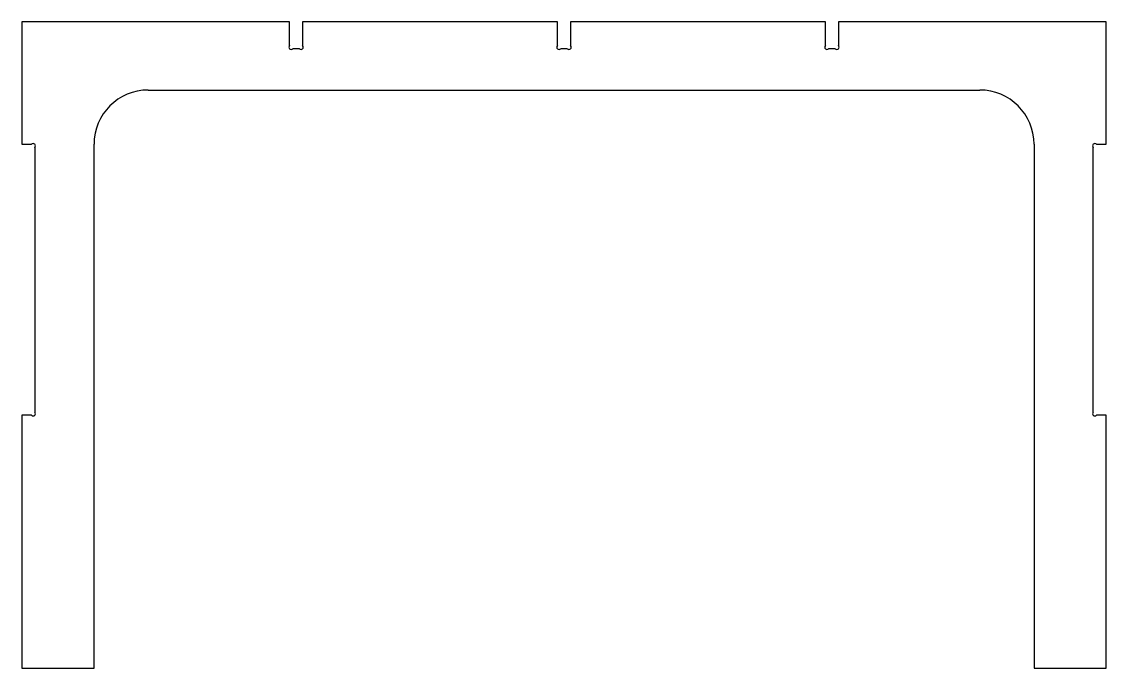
# Model space of a CAD drawing. Header units: inches. Extents: x -60 to 0, y -35.8 to 0.
import ezdxf

# ---------------------------------------------------------------- set-up
doc = ezdxf.new("R2010")
doc.units = ezdxf.units.IN
doc.layers.get('0').update_dxf_attribs({"linetype": 'CONTINUOUS'})

msp = doc.modelspace()

# ---------------------------------------------------------------- linework, layer by layer
for p, q in [((0, 0), (-14.82, 0)), ((0, -6.78), (0, 0)), ((-45.18, 0), (-60, 0)), ((-60, 0), (-60, -6.78)), ((-45.18, -1.323), (-45.18, 0)), ((-30.36, 0), (-44.46, 0)), ((-44.46, 0), (-44.46, -1.323)), ((-30.36, -1.323), (-30.36, 0)), ((-15.54, 0), (-29.64, 0)), ((-29.64, 0), (-29.64, -1.323)), ((-15.54, -1.323), (-15.54, 0)), ((-14.82, 0), (-14.82, -1.323)), ((-44.637, -1.5), (-45.003, -1.5)), ((-29.817, -1.5), (-30.183, -1.5)), ((-14.997, -1.5), (-15.363, -1.5)), ((-53, -3.78), (-7, -3.78)), ((-60, -6.78), (-59.457, -6.78)), ((-59.28, -6.957), (-59.28, -21.603)), ((-56, -35.78), (-56, -6.78)), ((-4, -6.78), (-4, -35.78)), ((-0.72, -21.603), (-0.72, -6.957)), ((-0.543, -6.78), (0, -6.78)), ((-59.457, -21.78), (-60, -21.78)), ((-60, -21.78), (-60, -35.78)), ((0, -21.78), (-0.543, -21.78)), ((0, -35.78), (0, -21.78)), ((-60, -35.78), (-56, -35.78)), ((-4, -35.78), (0, -35.78))]:
    msp.add_line(p, q)
for centre, radius, start, end in [((-45.092, -1.412), 0.125, 135, 315), ((-44.548, -1.412), 0.125, -135, 45), ((-30.272, -1.412), 0.125, 135, 315), ((-29.728, -1.412), 0.125, -135, 45), ((-15.452, -1.412), 0.125, 135, 315), ((-14.908, -1.412), 0.125, -135, 45), ((-53, -6.78), 3, 90, 180), ((-7, -6.78), 3, 0, 90), ((-59.368, -6.868), 0.125, -45, 135), ((-0.632, -6.868), 0.125, 45, 225), ((-59.368, -21.692), 0.125, -135, 45), ((-0.632, -21.692), 0.125, 135, 315)]:
    msp.add_arc(centre, radius, start, end)

doc.saveas('drawing.dxf')
